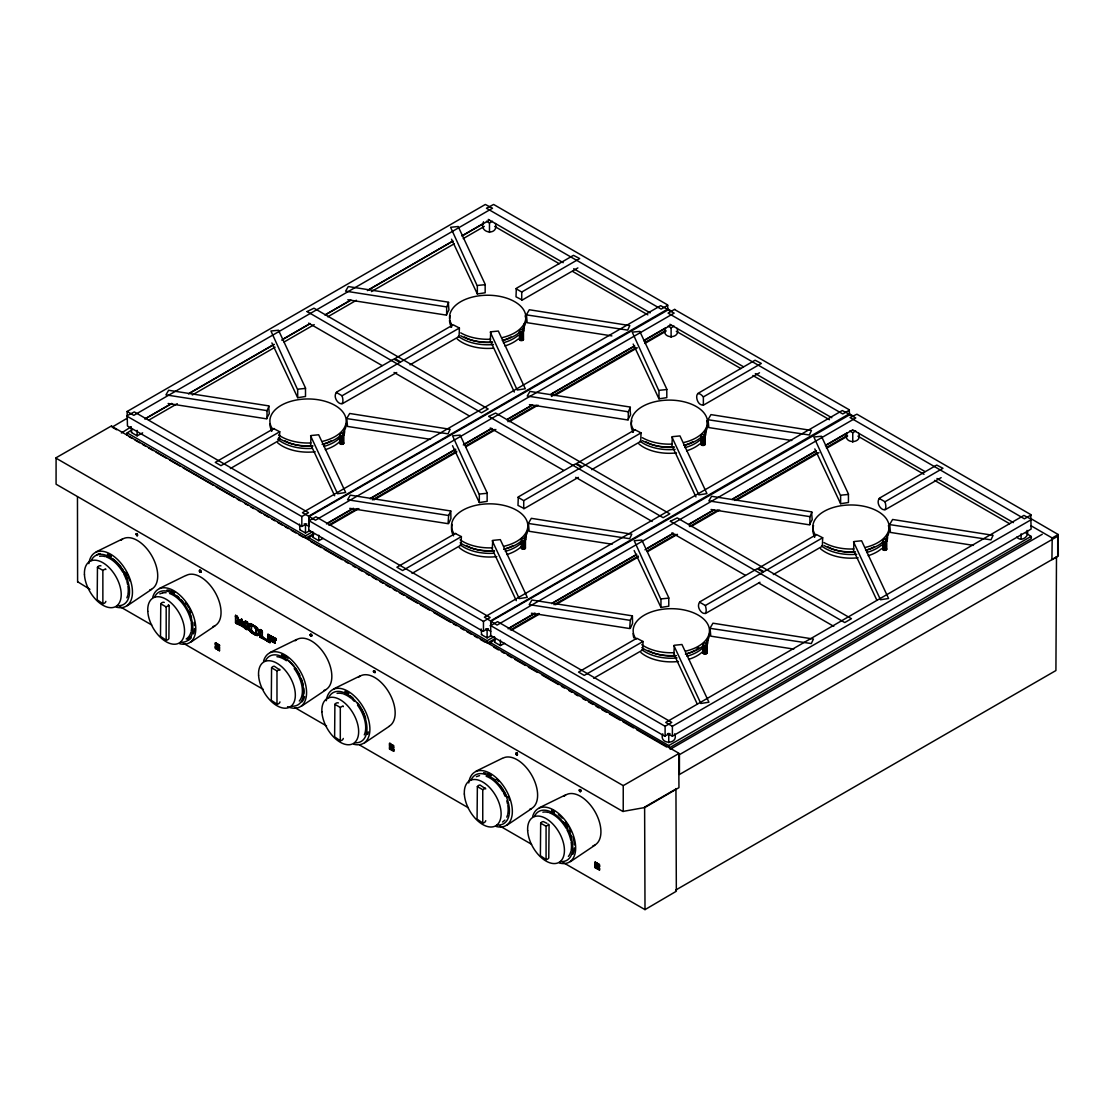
<?xml version="1.0" encoding="UTF-8"?>
<svg xmlns="http://www.w3.org/2000/svg" width="1114" height="1114" viewBox="0 0 1114 1114"><rect width="100%" height="100%" fill="white"/><g stroke="black" fill="none" stroke-linecap="round" stroke-linejoin="round"><path stroke-width="1.5" d="M111.567 426.175L678.718 753.161L678.955 787.654L644.867 807.511L622.837 811.438L56.076 484.214L56.09 457.757L111.567 425.882M121.384 432.998L130.867 426.996M219.388 650.799L217.871 649.922L218.038 647.526M219.625 647.373L217.871 646.635L218.038 644.24M237.212 616.167L235.514 615.457L235.514 622.656L239.176 624.787M239.413 624.648L235.75 622.531L235.75 615.318M241.014 620.331L242.713 621.459L240.513 619.774L239.914 622.239L242.114 623.506M240.151 620.401L240.889 620.401M240.889 620.832L241.613 619.133L241.989 620.192L241.376 619.69M239.914 622.239L240.276 619.913L240.652 620.971L243.089 621.682L243.089 623.798L242.476 623.297M245.414 621.18L245.052 622.239L245.651 621.041L247.489 622.099L246.89 629.229M257.39 627.823L250.051 623.589L249.09 624.146L249.09 630.078L257.891 635.161M249.09 630.078L249.327 624.007C254.257 624.676 261.915 630.649 257.153 635.579L249.815 631.346M249.09 624.146C262.055 626.555 261.191 642.625 249.689 630.58M261.804 630.357L260.091 629.647L260.091 636.428M260.091 637.278L267.304 640.745L267.304 639.896L267.068 640.884L259.729 636.651L260.328 629.521M268.168 634.312L268.042 641.163L270.242 642.444L270.605 640.536L269.867 642.653M274.016 428.806L279.739 431.745L279.419 440.225L230.403 468.521M276.105 638.628L275.144 640.453L267.806 636.219L267.806 634.52L276.105 638.628L275.868 640.035L267.806 635.37L276.105 639.896M127.135 411.484L133.805 415.341L492.527 208.234L485.342 204.461L127.135 411.484L127.442 425.994L301.824 526.462L301.824 516.548L126.94 416.163M668.01 309.929L309.107 516.548L309.107 526.462L304.219 523.845M342.082 395.762C346.733 411.985 330.412 399.48 336.665 392.058L393.813 359.07L400.037 362.301L342.082 395.762L336.344 392.448M393.59 745.656L391.989 744.765L393.59 745.781C395.512 750.14 390.262 747.021 392.156 744.765M455.654 533.676L461.377 536.614L461.057 545.094L412.041 573.39M596.756 868.669L595.182 867.722L595.391 865.397M596.756 865.383L595.238 864.506L595.391 862.111M635.3 429.948L641.037 432.886L640.717 441.367L591.701 469.662M563.211 862.57L645.006 909.623L644.616 806.661M667.481 309.622L674.165 313.104L315.443 520.21L302.437 512.691L660.644 305.668L667.829 309.455M1031.286 519.653L672.383 726.286L672.383 736.187L667.495 733.583M674.764 309.622L849.146 409.715L849.648 415.062M1057.994 536.099L679.429 754.665L679.429 774.509L1057.715 556.304L1057.715 535.75M703.366 404.981L703.366 396.904C693.59 385.82 695.261 406.972 703.881 404.897L759.511 372.786M705.343 605.501C709.994 621.723 693.688 609.219 699.94 601.783L757.074 568.794L763.313 572.025L705.343 605.501L699.62 602.187M885.003 501.773C889.654 517.996 873.348 505.491 879.6 498.069L936.735 465.067L942.973 468.298L885.003 501.773L879.28 498.459M1030.951 518.664L1058.203 534.525L1052.201 537.978L1051.922 559.493M623.227 811.507L623.241 785.635L55.839 458.063M108.434 554.563L109.632 555.162M171.751 591.13L172.949 591.715M269.115 406.123L267.012 410.634L165.93 394.885L168.632 390.276L268.585 405.858L269.282 413.67L266.413 418.808L168.144 403.505M283.248 654.976C282.079 655.659 284.697 655.784 282.385 655.199M346.969 418.084L349.685 413.475L450.153 429.308L448.051 433.833L346.816 418.599L347.498 426.425L430.505 439.362M448.775 302.395L446.658 306.921L345.591 291.158L348.292 286.563L448.246 302.131L448.928 309.943L446.073 315.081L347.805 299.777M526.63 314.357L529.331 309.748L629.814 325.594L627.711 330.106L526.476 314.886L527.159 322.698L611.865 335.899M528.607 522.939L531.322 518.33L631.791 534.177L629.688 538.703L528.454 523.469L529.136 531.294L612.143 544.231M630.413 407.264L628.296 411.776L527.228 396.027L529.93 391.418L629.883 407L630.566 414.812L627.711 419.95L529.442 404.647M708.267 419.226L710.969 414.617L811.452 430.45L809.349 434.975L708.1 419.755L708.796 427.567L791.803 440.503M710.245 627.809L712.946 623.199L813.429 639.046L811.326 643.558L710.091 628.338L710.774 636.164L793.781 649.086M812.05 512.134L809.934 516.645L708.866 500.896L711.567 496.287L811.521 511.869L812.203 519.681L809.335 524.819L711.08 509.502M889.905 524.081L892.606 519.472L993.089 535.319L990.973 539.844L889.738 524.61L890.434 532.436L973.441 545.373M108.239 554.466L109.297 555.482L108.504 554.312M171.556 591.019L172.614 592.035L171.821 590.866M135.964 534.442L136.869 533.55M136.019 534.149L137.342 533.885M136.047 534.344L137.064 535.737L137.844 535.04M310.138 634.674L310.082 634.966M375.279 672.118L374.012 672.174M515.977 754.192L516.924 752.953M579.155 790.132L580.812 790.118L580.129 791.622M581.048 790.926L580.422 791.65M448.636 515.504L347.568 499.754L350.269 495.145L450.752 510.992L448.636 515.504L448.051 523.677L349.782 508.36M630.273 620.373L529.206 604.624L531.907 600.014L632.39 615.861L630.273 620.373L629.688 628.547L531.42 613.229M297.689 389.622L297.689 397.698L305.514 396.487L305.487 387.951L278.514 330.245L270.939 330.997L297.41 389.218L305.514 388.41M477.349 285.908L477.349 293.985L485.175 292.759L485.147 284.237L458.174 226.518L450.599 227.284L477.071 285.49L485.175 284.683M479.326 494.491L479.326 502.567L487.152 501.356L487.124 492.82L460.152 435.114L452.576 435.866L479.048 494.087L487.152 493.279M658.987 390.763L658.987 398.84L666.813 397.628L666.785 389.092L639.798 331.387L632.237 332.139L658.708 390.36L666.813 389.552M660.964 599.36L660.964 607.436L668.79 606.225L668.762 597.689L641.789 539.984L634.214 540.736L660.686 598.942L668.79 598.134M840.624 495.633L840.624 503.709L848.45 502.498L848.422 493.962L821.436 436.256L813.874 437.008L840.346 495.229L848.45 494.421M267.012 418.711L267.012 410.634M446.658 314.997L446.658 306.921M628.296 419.853L628.296 411.776M809.934 524.722L809.934 516.645M137.078 535.778L136.604 533.703M199.406 571.12L200.381 572.29L201.147 571.398M311.196 636.303L311.892 635.175M374.917 671.129L373.747 670.767L373.886 671.979M579.489 789.659L579.921 791.149M310.569 435.797L337.584 493.739L345.66 492.485L318.674 434.766L311.098 435.532L310.597 444.319L334.66 495.786M490.23 332.069L517.23 390.011L525.307 388.758L498.334 331.053L490.759 331.805L490.257 340.592L514.32 392.072M492.207 540.666L519.221 598.608L527.284 597.341L500.311 539.636L492.736 540.387L492.235 549.188L516.297 600.655M671.867 436.939L698.868 494.881L706.944 493.627L679.972 435.922L672.396 436.674L671.895 445.461L695.958 496.928M673.845 645.521L700.845 703.477L708.922 702.21L681.949 644.505L674.374 645.257L673.873 654.057L697.211 703.964M853.505 541.808L880.506 599.75L888.582 598.497L861.609 540.777L854.034 541.543L853.533 550.33L876.857 600.237M100.956 565.828L100.176 565.703A4.846 3.955 60 0 0 97.461 567.263L97.183 599.805L102.864 603.663A4.846 3.955 60 0 0 105.565 602.103L105.858 601.365M164.273 602.382L163.493 602.256A4.846 3.955 60 0 0 160.778 603.816L160.5 636.359L166.181 640.216A4.846 3.955 60 0 0 168.882 638.656L169.175 606.113L168.381 604.749M217.063 645.981C215.308 646.802 214.25 640.48 216.938 643.669M217.801 644.379L219.625 645.257L217.829 644.31L217.871 646.635M217.049 649.267C214.515 650.158 214.905 643.948 216.938 646.956M217.829 647.596C222.675 650.492 215.239 644.811 217.871 649.922M308.578 521.032L315.944 516.771L490.146 617.56L483.462 621.417L308.759 520.558M279.976 670.085L274.295 666.228A4.846 3.955 60 0 0 271.579 667.787L271.301 700.33L276.982 704.187A4.846 3.955 60 0 0 279.684 702.628L279.976 701.89M483.518 221.77C478.031 233.773 499.072 236.168 495.438 223.482M410.063 364.807L459.079 336.498L459.4 328.017L453.161 324.801L394.913 358.638L400.65 361.953L459.4 328.017M338.391 702.906L337.612 702.781A4.846 3.955 60 0 0 334.896 704.34L334.618 736.883L340.299 740.74A4.846 3.955 60 0 0 343.001 739.181L343.293 738.443M516.005 288.721L521.728 292.035L579.698 258.573L573.459 255.343L516.325 288.331L516.005 296.811L522.243 300.042L577.874 267.917M391.167 744.389C387.324 739.571 393.451 750.683 391.056 744.194M391.181 747.536C387.31 742.982 393.409 753.858 391.056 747.48M393.702 751.254L391.947 750.39L392.156 748.051M517.982 497.317L523.719 500.632L581.675 467.156L575.451 463.925L518.302 496.928L517.982 505.394L524.221 508.625L578.347 477.377M490.216 625.901L497.582 621.64L671.784 722.429L665.1 726.286L490.397 625.427M485.746 788.893L480.064 785.036A4.846 3.955 60 0 0 477.363 786.595L477.071 819.138L482.752 822.995A4.846 3.955 60 0 0 485.453 821.422L485.746 820.684M665.155 328.352C660.825 339.436 681.42 339.436 677.075 328.352M546.904 823.288L543.381 821.589A4.846 3.955 60 0 0 540.68 823.149L540.387 855.691L546.069 859.548A4.846 3.955 60 0 0 548.77 857.989L549.063 825.446L548.283 824.082M593.678 678.259L642.694 649.963L643.015 641.483L636.776 638.252L578.528 672.104L584.265 675.404L643.015 641.483M595.154 862.25L596.993 863.127M595.154 865.536L596.993 866.414M599.471 866.762C594.737 864.367 600.585 862.528 599.527 866.706M599.471 870.062C594.737 867.653 600.585 865.829 599.527 869.992M662.788 733.834C658.444 744.918 679.039 744.918 674.708 733.834M645.006 909.623L676.337 891.242L675.947 788.573M846.793 433.221C842.463 444.305 863.058 444.305 858.713 433.221M773.339 574.532L822.355 546.236L822.675 537.756L816.437 534.525L758.188 568.377L763.912 571.677L822.675 537.756M1016.845 537.073C1020.953 542.49 1030.074 536.447 1027.052 530.403M672.383 736.187L1031.104 529.094L1030.784 514.584L856.903 414.199L850.038 417.569L1024.42 518.832L1031.104 514.974M1052.201 559.534L1058.3 555.802L1058.203 534.525M675.641 890.114L1055.919 670.544L1056.49 557.028M596.951 865.299L596.909 863.072M596.951 868.6L596.909 866.372M199.322 570.479L200.659 570.438M373.441 671.018L374.499 670.837M373.524 671.645L374.945 672.8L374.499 671.115M515.907 753.259L516.757 752.883M127.135 415.689L134.307 411.915L308.508 512.691L301.824 516.548M127.177 435.254A3.523 2.869 0 0 1 127.177 432.886L132.106 429.753M308.564 539.496A3.523 2.869 0 0 1 308.801 537.756L313.744 534.623M219.597 650.743L219.472 648.418M389.413 743.372L389.413 745.628L390.986 746.575M389.413 746.659L389.538 748.984M490.202 644.352A3.523 2.869 0 0 1 490.439 642.625L495.382 639.492M697.643 393.59L755.097 360.212L761.335 363.442L703.366 396.904M670.155 749.304L1042.244 534.288M595.238 864.506L595.238 862.111M595.154 867.653L595.238 865.397M1026.133 533.258L1031.063 536.391A3.523 2.869 0 0 1 1031.063 538.758L669.417 747.828L668.748 745.572L490.439 642.625M200.186 570.103L199.392 571.412M201.021 572.039L200.228 572.29M517.23 755.055L516.952 753.092M517.397 755.041L516.812 755.069M502.581 822.035L504.879 820.127M448.636 523.58L450.919 518.539L450.752 510.992M630.273 628.449L632.557 623.408L632.39 615.861M127.288 605.738L151.546 589.445M190.605 642.291L214.849 625.998M301.407 706.262L325.664 689.97M364.724 742.815L388.967 726.523M507.176 825.07L531.434 808.764M570.493 861.623L594.751 845.331M127.442 418.07L112.11 427.122L116.664 429.753M145.92 418.307L171.5 403.533M189.575 393.103L273.863 344.435M282.9 339.227L309.998 323.575M325.051 314.886L350.645 300.112M368.706 289.682L452.994 241.014L367.397 290.601M462.032 235.806L483.1 223.636M144.834 419.087L171.904 403.463M188.447 393.91L274.155 344.421M281.675 340.09L310.249 323.589M325.288 314.914L350.854 300.153M462.129 235.903L489.199 220.28M486.498 221.254L489.478 222.967L492.458 221.254M148.663 420.201L177.265 403.686M192.318 394.997L275.088 347.206M284.126 341.998L314.218 324.62M327.767 316.794L356.369 300.279M371.422 291.59L454.192 243.799M463.229 238.591L484.298 226.421M131.174 426.913L131.619 432.316M142.648 432.845L137.133 435.839L131.341 432.483M279.739 431.745L220.99 465.666L215.253 462.366L274.016 428.444M396.709 372.508L342.082 403.839M89.914 589.306L77.855 581.898M97.461 567.263L102.864 570.382L105.565 568.822L105.858 569.56M667.829 305.25L661.145 309.107L486.442 208.234L493.627 204.461L667.509 304.846L668.01 310.193M306.726 523.845L301.824 526.462M160.778 603.816L166.181 606.935L168.882 605.375M299.513 524.095L299.958 529.512M488.364 628.714L482.961 631.248L309.079 530.278M309.72 530.765L305.473 533.021L299.68 529.679M127.177 432.886L305.473 535.834L312.171 531.977M328.714 522.41L352.804 508.513M370.865 498.083L455.139 449.415M464.176 444.208L491.26 428.57M507.817 419.003L531.907 405.106M551.472 393.813L634.242 346.022M644.783 339.937L665.852 327.767M326.472 523.956L353.542 508.332M370.085 498.78L455.793 449.29M463.313 444.959L491.887 428.458M506.926 419.783L532.492 405.023M550.539 394.593L634.743 345.981M643.767 340.773L670.837 325.149M313.675 533.745L305.473 538.201L305.473 535.834M328.714 525.056L357.316 508.555M372.368 499.866L456.656 451.198M465.68 445.99L494.282 429.475M507.817 421.663L536.419 405.148M551.472 396.459L635.746 347.791M644.783 342.583L665.852 330.412M668.135 326.11L671.115 327.836L674.095 326.11M330.301 525.07L358.903 508.555M373.956 499.866L456.726 452.075M465.763 446.853L495.855 429.475M509.404 421.663L538.006 405.148M554.563 395.595L637.333 347.805M644.867 343.46L665.935 331.29M312.811 531.782L313.257 537.185M323.018 538.438L318.771 540.694L312.978 537.352M235.75 615.75L237.574 616.808L235.514 615.457M237.714 617.574L235.514 616.307L237.95 617.434M238.312 618.075L235.514 616.724L238.312 618.075L238.438 623.088L244.189 626.124L238.438 622.656M241.989 619.342L239.914 620.54L242.852 622.239L239.914 620.122M235.876 623.297L237.714 624.355M238.675 622.531L238.076 622.879L238.076 618.214M242.351 620.401L241.251 619.774M243.089 621.682L242.852 623.506L239.914 621.821L243.089 623.367L242.476 623.715M244.913 621.891L244.676 626.681L244.676 622.03L247.489 623.367L247.127 629.521L244.676 628.38M243.089 624.648L240.151 622.949M247.489 622.099L247.252 623.506L244.676 622.03M247.127 629.521L235.514 622.239L247.489 628.881M249.327 624.857L251.653 626.472L252.251 625.706L251.291 626.263L251.291 630.496L251.653 626.054M250.915 623.937L255.928 626.973L251.151 623.798M215.42 645.159L215.336 642.778L217.063 643.725M247.127 628.672L246.89 629.647M215.42 648.32L215.336 646.064L217.063 647.011M255.329 628.588C263.879 633.406 248.631 623.77 257.891 629.647M251.653 630.719L249.09 629.229L251.889 630.58M252.251 631.206L249.09 629.647L258.128 635.022M257.529 628.588L249.452 624.355M251.527 632.487L255.928 635.022M255.329 633.253L258.128 634.172L255.566 632.696L254.953 633.462L255.928 632.905L255.928 628.672L255.691 633.044M260.328 629.939L262.166 630.997L260.091 629.647M262.291 632.195L262.291 636.86L262.291 632.195L260.091 630.928L262.528 632.056M259.729 636.651L260.328 635.871L267.304 639.896M262.667 637.069L260.091 635.579L262.904 636.929M268.042 635.662L275.506 639.826M268.042 636.512L267.806 641.302L270.006 642.569M268.042 639.478L270.368 641.093M270.368 638.127L270.006 637.918C272.457 641.748 260.133 630.44 275.381 639.896M268.168 641.942L270.242 642.444M275.005 641.803L267.806 637.918L275.005 641.803L275.005 643.07L267.806 639.185L275.005 643.07M461.377 536.614L402.627 570.535L396.89 567.235L455.654 533.314M641.037 432.886L582.274 466.808L576.551 463.508L635.3 429.586M271.579 667.787L276.982 670.907L279.684 669.347M849.467 410.119L842.783 413.962L668.08 313.104L674.764 309.246M334.896 704.34L340.299 707.46L343.001 705.9L343.293 706.638M849.648 414.798L490.745 621.417L490.745 624.982M481.151 628.964L481.596 634.381M849.467 414.311L842.281 410.537L484.395 617.17L497.081 625.079L855.789 417.973L848.617 414.199L490.717 620.818L490.717 635.147M491.358 635.634L487.11 637.89L481.318 634.548M308.801 537.756L487.11 640.703L493.794 636.832M510.351 627.279L534.442 613.382M552.502 602.952L636.776 554.285M647.318 548.199L672.898 533.439M689.455 523.872L713.545 509.975M733.109 498.682L815.88 450.878M826.421 444.806L847.489 432.636M508.109 628.825L535.18 613.201M551.722 603.649L635.927 555.037M644.95 549.815L673.524 533.327M688.563 524.638L714.13 509.878M732.163 499.462L816.381 450.85M825.404 445.642L852.475 430.018M495.312 638.614L487.11 643.07L487.11 640.703M510.351 629.925L538.953 613.41M554.006 604.721L638.28 556.067M647.318 550.859L675.919 534.344M689.455 526.518L718.057 510.017M734.613 500.451L817.384 452.66M826.421 447.452L847.489 435.282M849.773 430.979L852.753 432.705L855.733 430.979M511.939 629.925L539.037 614.287M555.594 604.735L638.364 556.944M647.401 551.722L677.493 534.344M691.042 526.532L719.644 510.017M736.201 500.464L818.971 452.674M826.504 448.329L847.573 436.159M494.449 636.637L494.894 642.054M504.656 643.307L500.409 645.563L494.602 642.221M759.985 582.246L705.343 613.577M941.149 477.641L885.003 509.85M477.363 786.595L482.752 789.715L485.453 788.141M670.001 733.583L664.598 736.117L490.397 635.328M668.748 745.572L1031.063 536.391M540.68 823.149L546.069 826.268L548.77 824.708M623.241 785.635L678.955 753.468M645.006 806.884L676.198 788.879M596.965 863.044L595.182 862.166M597.717 865.898L597.772 863.573L599.374 864.45M596.965 866.344L595.182 865.467M597.717 869.185L597.772 866.859L599.374 867.75M96.166 551.834L122.415 538.981M159.483 588.401L185.718 575.534M270.284 652.372L296.519 639.506M333.601 688.925L359.836 676.059M476.068 771.166L502.303 758.314M539.371 807.72L565.62 794.867M159.803 593.887L162.616 592.857M311.725 636.094L310.569 635.941L310.333 634.632M476.388 776.667L479.535 775.623M667.481 309.246L309.079 515.949L308.759 530.459M310.834 634.047L311.14 634.158M490.745 631.318L485.857 628.714M219.388 647.513L219.472 645.131M390.986 749.861L389.454 748.984M310.569 634.2L311.823 635.259M310.346 634.813L310.848 636.066L311.948 635.37M373.886 670.753L375.126 671.812M580.074 789.436L580.714 790.174M580.547 791.497L579.517 791.135M137.189 535.583L136.214 534.093M579.962 791.553L580.909 790.327M668.442 309.372L671.45 311.112M848.938 413.586L853.449 416.19M1030.868 525.669L1052.201 537.978M488.266 219.402L563.211 262.681M573.71 268.739L650.144 312.867M669.904 324.271L743.344 366.673M755.334 373.608L831.782 417.736M853.032 430.004L924.982 471.542M936.971 478.477L1013.42 522.605M494.658 226.421L559.228 263.698M572.749 271.51L647.833 314.858M676.295 331.29L740.866 368.567M752.883 375.502L829.47 419.727M857.933 436.159L924.007 474.299M934.521 480.371L1009.604 523.719M308.606 323.13L382.06 365.531M394.05 372.466L468.994 415.731M490.244 427.999L563.684 470.4M575.687 477.321L652.136 521.463M671.881 532.868L745.322 575.27M758.815 583.054L833.759 626.333M672.383 726.286L665.712 722.429L1023.919 515.406L1031.104 519.18M129.099 436.646L132.106 438.387M135.1 440.127L139.612 442.718M142.62 444.458L145.614 446.185M148.622 447.925L153.119 450.529M156.127 452.256L166.64 458.327M169.648 460.068L180.162 466.125M183.156 467.866L213.192 485.203M216.2 486.943L234.219 497.345M237.226 499.072L240.22 500.813M244.732 503.417L247.74 505.143M250.734 506.884L253.741 508.611M258.253 511.215L261.247 512.955M264.255 514.682L268.752 517.286M271.76 519.027L274.768 520.753M277.776 522.494L282.274 525.084M285.281 526.825L288.275 528.551M291.283 530.292L295.795 532.896M298.789 534.623L303.3 537.226M310.736 541.515L321.25 547.587M324.244 549.327L342.277 559.729M345.27 561.456L348.278 563.197M352.776 565.801L355.784 567.527M358.792 569.268L361.799 570.995M366.297 573.599L369.305 575.339M372.299 577.066L376.811 579.67M379.818 581.397L382.812 583.137M385.82 584.878L390.332 587.468M393.326 589.209L396.333 590.935M399.341 592.676L403.839 595.28M406.847 597.007L417.36 603.078M420.354 604.818L429.377 610.012M433.875 612.616L450.39 622.155M453.398 623.882L456.406 625.622M460.904 628.226L463.911 629.953M466.919 631.694L471.417 634.298M474.425 636.024L477.433 637.765M480.426 639.492L484.938 642.096M493.878 647.248L498.376 649.852M501.384 651.593L504.391 653.319M507.385 655.06L511.897 657.664M514.891 659.391L525.404 665.462M528.412 667.189L537.421 672.396M541.933 675L558.448 684.539M561.456 686.266L564.45 688.006M568.962 690.61L571.969 692.337M574.963 694.078L577.971 695.804M582.469 698.408L585.477 700.149M588.484 701.876L592.982 704.48M595.99 706.206L598.998 707.947M601.992 709.674L606.503 712.278M609.511 714.018L620.025 720.09M623.018 721.816L633.532 727.888M636.54 729.614L666.576 746.965M245.289 621.25L247.489 622.531L245.052 621.389M249.689 623.798L257.766 628.463M268.042 634.395L276.105 639.046L267.806 634.52M241.014 619.481L241.989 619.774L241.251 619.342L241.251 620.623M249.327 624.425L252.251 626.124M240.151 622.099C244.76 622.601 239.524 624.481 242.713 623.158L242.852 623.937M240.276 622.879L241.752 623.715M259.729 636.219L267.068 640.453M267.304 640.745L259.966 636.08L267.304 640.327L266.692 641.093M249.452 630.719L257.529 635.37M251.291 632.613L255.691 635.161M120.061 606.712L151.713 624.982M183.364 643.265L263.252 689.385M294.918 707.655L326.569 725.938M359.725 745.085L468.256 807.734M499.908 826.017L531.559 844.287M346.468 691.237C346.245 692.908 346.357 692.309 346.635 691.599M283.151 654.684L282.552 655.171M516.492 754.888L517.369 754.944L516.339 754.749M840.624 503.709L814.821 448.928M658.987 398.84L633.184 344.059M477.349 293.985L451.546 239.19M660.964 607.436L634.158 550.553M479.326 502.567L452.521 445.684M297.689 397.698L271.9 342.917M310.987 635.927L310.472 635.231M515.921 753.468L516.45 754.707M311.196 634.562L311.697 635.718M579.252 790.23L579.614 791.093M199.893 571.649L199.671 570.215L200.896 571.747M199.601 571.552L200.924 572.123L201.021 570.995M517.397 753.621L517.467 754.526M516.353 754.234L516.242 752.98L517.411 754.122M77.604 582.037L77.465 496.969M373.51 671.937L373.455 671.227M393.702 749.137C388.995 746.784 396.236 748.998 393.59 751.337M171.556 591.116L172.35 592.23L172.754 591.618M108.239 554.563L109.033 555.677L109.437 555.064M1021.092 533.843L1021.092 539.329M886.744 540.346L886.744 549.286M886.201 539.803L886.201 549.829M885.24 541.85L885.24 550.149M884.14 541.85L884.14 550.149M883.193 541.529L883.193 549.829M882.636 540.986L882.636 549.286M852.753 432.705L852.753 442.133M707.084 644.073L707.084 652.999M706.541 645.257L706.541 653.556M705.58 645.577L705.58 653.876M705.106 435.477L705.106 444.416M704.563 436.66L704.563 444.959M704.48 645.577L704.48 653.876M703.602 436.98L703.602 445.28M703.533 645.257L703.533 653.556M702.976 644.7L702.976 652.999M702.502 436.98L702.502 445.28M701.555 436.66L701.555 444.959M700.998 436.117L700.998 444.416M671.115 327.836L671.115 337.277M668.748 733.318L668.748 742.76M665.1 726.286L665.1 736.187M599.374 864.589L599.374 866.845M599.374 867.876L599.374 870.145M554.647 811.452L553.073 810.532L553.254 812.134L553.254 810.839M554.145 811.34L554.145 812.649L553.964 811.048M546.069 826.268L546.069 859.548M525.446 539.204L525.446 548.144M524.903 540.387L524.903 548.687M523.942 540.708L523.942 549.007M523.719 500.632L523.719 508.708M523.469 330.607L523.469 339.547M522.926 331.805L522.926 340.09M522.842 540.708L522.842 549.007M521.965 332.111L521.965 340.411M521.895 540.318L521.895 548.687M521.728 292.035L521.728 300.112M521.338 539.844L521.338 548.144M520.865 332.111L520.865 340.411M519.918 331.805L519.918 340.09M519.361 331.248L519.361 339.547M500.409 640.09L500.409 645.563M491.344 774.884L489.756 773.979L489.937 775.581L489.937 774.272M490.828 774.787L490.828 776.096L490.647 774.495M489.478 222.967L489.478 232.408M487.11 628.978L487.11 637.89M483.462 621.417L483.462 631.318M482.752 789.715L482.752 822.995M348.877 692.643L347.29 691.724L347.484 693.326L347.484 692.031M348.376 692.546L348.376 693.841L348.181 692.24M343.808 434.335L343.808 443.275M343.265 435.518L343.265 443.818M342.304 435.839L342.304 444.138M341.204 435.839L341.204 444.138M340.257 435.449L340.257 443.818M340.299 707.46L340.299 740.74M339.7 434.975L339.7 443.275M318.771 535.221L318.771 540.694M305.473 524.109L305.473 533.021M285.56 656.09L283.986 655.171L284.167 656.773L284.167 655.478M285.059 655.993L285.059 657.288L284.878 655.686M276.982 670.907L276.982 704.187M275.743 640.104L275.144 640.453M274.768 641.942L274.768 643.21M262.166 630.997L261.929 631.986L261.929 631.137M257.153 635.579L258.128 634.604L255.19 633.323M252.015 625.845L249.09 624.564L250.051 623.589M216.938 643.795L216.938 646.064M216.938 647.081L216.938 649.351M174.759 592.119L173.171 591.2L173.366 592.801L173.366 591.506M174.257 592.021L174.257 593.316L174.062 591.715M166.181 606.935L166.181 640.216M137.133 430.352L137.133 435.839M111.442 555.566L109.868 554.647L110.049 556.248L110.049 554.953M110.94 555.468L110.94 556.763L110.759 555.162M102.864 570.382L102.864 603.663M698.77 647.513A33.016 19.063 0 0 1 696.139 649.49M694.663 650.409A33.016 19.063 0 0 1 685.43 654.155M676.17 655.784A33.016 19.063 0 0 1 647.972 650.409M874.323 546.682A33.016 19.063 0 0 1 866.539 550.01M854.215 552.168A33.016 19.063 0 0 1 827.632 546.682M513.025 545.54A33.016 19.063 0 0 1 503.793 549.286M494.532 550.915A33.016 19.063 0 0 1 466.334 545.54M692.685 441.812A33.016 19.063 0 0 1 684.901 445.14M674.193 447.187A33.016 19.063 0 0 1 650.994 444.18M649.671 443.651A33.016 19.063 0 0 1 645.995 441.812M331.387 440.671A33.016 19.063 0 0 1 322.155 444.416M312.895 446.046A33.016 19.063 0 0 1 284.697 440.671M511.048 336.943A33.016 19.063 0 0 1 503.263 340.271M492.555 342.318A33.016 19.063 0 0 1 464.357 336.943M542.852 812.176A26.026 15.025 60 0 1 548.311 812.468M549.494 812.83A26.026 15.025 60 0 1 566.093 828.231M566.915 829.721A26.026 15.025 60 0 1 570.855 840.513M571.134 842.017A26.026 15.025 60 0 1 571.134 850.316M570.855 851.5A26.026 15.025 60 0 1 568.377 856.388M486.177 776.277A26.026 15.025 60 0 1 502.776 791.678M503.598 793.168A26.026 15.025 60 0 1 505.06 796.218M506.759 800.869A26.026 15.025 60 0 1 507.538 803.96M507.817 805.464A26.026 15.025 60 0 1 507.817 813.749M507.538 814.947A26.026 15.025 60 0 1 506.759 817.133M337.082 693.368A26.026 15.025 60 0 1 342.541 693.66M343.711 694.022A26.026 15.025 60 0 1 350.896 698.172M352.066 699.16A26.026 15.025 60 0 1 354.349 701.374M357.524 705.176A26.026 15.025 60 0 1 364.306 734.892M276.94 656.689A26.026 15.025 60 0 1 286.395 660.699M294.207 668.623A26.026 15.025 60 0 1 299.29 701.026M162.964 592.843A26.026 15.025 60 0 1 166.139 592.718M169.593 593.497A26.026 15.025 60 0 1 190.967 621.18M191.232 622.684A26.026 15.025 60 0 1 191.232 630.984M190.967 632.181A26.026 15.025 60 0 1 186.191 638.949M99.647 556.29A26.026 15.025 60 0 1 105.106 556.582M106.276 556.944A26.026 15.025 60 0 1 122.888 572.345M123.71 573.835A26.026 15.025 60 0 1 126.369 579.99M126.871 581.55A26.026 15.025 60 0 1 127.65 584.627M127.915 586.131A26.026 15.025 60 0 1 127.915 594.43M127.65 595.628A26.026 15.025 60 0 1 126.871 597.814M564.227 796.176A28.95 16.71 60 0 1 594.932 811.577A28.95 16.71 60 0 1 592.927 845.874M532.645 816.59A30.955 17.866 60 0 1 569.254 826.407A30.955 17.866 60 0 1 559.451 863.016M563.336 821.742A27.028 15.61 60 0 1 564.742 823.594M565.425 824.541A27.028 15.61 60 0 1 567.304 827.535M568.948 830.654A27.028 15.61 60 0 1 571.44 837.087M502.679 758.314A28.95 16.71 60 0 1 532.534 776.681A28.95 16.71 60 0 1 529.61 809.321M468.771 782.961A30.955 17.866 60 0 1 490.466 773.506A30.955 17.866 60 0 1 512.162 808.012A30.955 17.866 60 0 1 496.134 826.463M492.959 778.338A27.028 15.61 60 0 1 495.41 780.315M500.019 785.189A27.028 15.61 60 0 1 501.425 787.027M502.108 787.988A27.028 15.61 60 0 1 503.375 789.965M503.988 790.982A27.028 15.61 60 0 1 507.023 797.304M358.443 677.368A28.95 16.71 60 0 1 388.187 691.153A28.95 16.71 60 0 1 389.162 726.203M326.305 700.706A30.955 17.866 60 0 1 348.014 691.265A30.955 17.866 60 0 1 369.709 725.757A30.955 17.866 60 0 1 353.667 744.208M350.506 696.097A27.028 15.61 60 0 1 352.957 698.074M357.566 702.934A27.028 15.61 60 0 1 360.922 707.724M361.521 708.727A27.028 15.61 60 0 1 365.671 718.279M295.126 640.815A28.95 16.71 60 0 1 325.845 656.216A28.95 16.71 60 0 1 323.826 690.513M263.558 661.229A30.955 17.866 60 0 1 287.551 656.578A30.955 17.866 60 0 1 306.573 692.616A30.955 17.866 60 0 1 287.551 706.68M287.189 659.544A27.028 15.61 60 0 1 294.249 666.381M294.959 667.3A27.028 15.61 60 0 1 297.605 671.157M298.204 672.174A27.028 15.61 60 0 1 299.861 675.293M301.24 678.496A27.028 15.61 60 0 1 303.147 684.929M303.635 688.034A27.028 15.61 60 0 1 303.635 693.799M186.094 575.534A28.95 16.71 60 0 1 215.963 593.901A28.95 16.71 60 0 1 213.025 626.555M152.757 597.257A30.955 17.866 60 0 1 189.366 607.074A30.955 17.866 60 0 1 179.563 643.683M176.388 595.572A27.028 15.61 60 0 1 178.839 597.55M181.206 599.847A27.028 15.61 60 0 1 184.854 604.261M189.06 611.321A27.028 15.61 60 0 1 191.552 617.755M190.438 636.595A27.028 15.61 60 0 1 187.403 639.408M121.008 540.29A28.95 16.71 60 0 1 151.727 555.691A28.95 16.71 60 0 1 149.708 589.988M88.883 563.628A30.955 17.866 60 0 1 110.578 554.173A30.955 17.866 60 0 1 132.274 588.679A30.955 17.866 60 0 1 116.246 607.13M113.071 559.019A27.028 15.61 60 0 1 121.537 567.708M122.206 568.655A27.028 15.61 60 0 1 123.487 570.633M124.086 571.649A27.028 15.61 60 0 1 127.121 577.971M706.457 652.108A2.005 1.156 0 0 1 706.457 653.737A2.005 1.156 0 0 1 703.616 653.737A2.005 1.156 0 0 1 703.616 652.108M703.616 643.335A2.005 1.156 0 0 1 706.847 643.669A2.005 1.156 0 0 1 705.204 645.312A2.005 1.156 0 0 1 703.101 643.85M886.103 548.38A2.005 1.156 0 0 1 885.212 550.316A2.005 1.156 0 0 1 882.761 548.896M525.335 547.754A2.005 1.156 0 0 1 522.884 549.174A2.005 1.156 0 0 1 521.979 547.239M521.979 538.466A2.005 1.156 0 0 1 525.209 538.8A2.005 1.156 0 0 1 523.566 540.443A2.005 1.156 0 0 1 521.463 538.995M704.466 443.511A2.005 1.156 0 0 1 703.575 445.447A2.005 1.156 0 0 1 701.124 444.026M343.697 442.885A2.005 1.156 0 0 1 341.246 444.305A2.005 1.156 0 0 1 340.341 442.369M340.341 433.611A2.005 1.156 0 0 1 343.572 433.931A2.005 1.156 0 0 1 341.928 435.574A2.005 1.156 0 0 1 339.826 434.126M522.842 338.642A2.005 1.156 0 0 1 521.937 340.578A2.005 1.156 0 0 1 519.486 339.157M636.066 639.158A38.154 22.029 0 0 1 656.717 610.361A38.154 22.029 0 0 1 706.568 622.294A38.154 22.029 0 0 1 685.918 651.077M674.304 652.693A38.154 22.029 0 0 1 641.817 644.7M709.479 633.643A38.154 22.029 0 0 1 706.568 642.068M703.045 645.883A38.154 22.029 0 0 1 685.918 653.988M675.808 655.519A38.154 22.029 0 0 1 641.817 647.61M633.894 637.932A38.154 22.029 0 0 1 633.156 633.643M815.726 535.43A38.154 22.029 0 0 1 836.377 506.647A38.154 22.029 0 0 1 886.229 518.567A38.154 22.029 0 0 1 865.578 547.35M853.965 548.965A38.154 22.029 0 0 1 823.998 542.574M888.401 525.613A38.154 22.029 0 0 1 886.229 538.341M882.706 542.156A38.154 22.029 0 0 1 865.578 550.26M855.468 551.792A38.154 22.029 0 0 1 823.998 545.484M814.835 536.99A38.154 22.029 0 0 1 813.554 525.613M454.428 534.288A38.154 22.029 0 0 1 475.079 505.505A38.154 22.029 0 0 1 524.931 517.425A38.154 22.029 0 0 1 504.28 546.208M492.667 547.823A38.154 22.029 0 0 1 460.179 539.83M527.841 528.774A38.154 22.029 0 0 1 524.931 537.199M521.408 541.014A38.154 22.029 0 0 1 504.28 549.118M494.17 550.65A38.154 22.029 0 0 1 460.179 542.741M453.551 535.848A38.154 22.029 0 0 1 452.256 524.471M634.089 430.561A38.154 22.029 0 0 1 654.74 401.778A38.154 22.029 0 0 1 704.591 413.698A38.154 22.029 0 0 1 683.94 442.481M672.327 444.096A38.154 22.029 0 0 1 642.36 437.705M706.763 420.744A38.154 22.029 0 0 1 704.591 433.471M701.068 437.287A38.154 22.029 0 0 1 683.94 445.405M673.831 446.923A38.154 22.029 0 0 1 642.36 440.629M633.212 432.135A38.154 22.029 0 0 1 631.917 420.744M272.791 429.419A38.154 22.029 0 0 1 293.442 400.636A38.154 22.029 0 0 1 343.293 412.556A38.154 22.029 0 0 1 322.642 441.339M311.043 442.954A38.154 22.029 0 0 1 278.542 434.961M346.203 423.905A38.154 22.029 0 0 1 343.293 432.329M339.77 436.145A38.154 22.029 0 0 1 322.642 444.263M312.533 445.781A38.154 22.029 0 0 1 278.542 437.886M271.913 430.993A38.154 22.029 0 0 1 269.88 423.905M452.451 325.692A38.154 22.029 0 0 1 473.102 296.909A38.154 22.029 0 0 1 522.953 308.829A38.154 22.029 0 0 1 502.303 337.612M490.689 339.227A38.154 22.029 0 0 1 460.723 332.849M525.126 315.875A38.154 22.029 0 0 1 522.953 328.616M519.43 332.418A38.154 22.029 0 0 1 502.303 340.536M492.193 342.054A38.154 22.029 0 0 1 460.723 335.76M451.574 327.265A38.154 22.029 0 0 1 449.541 320.178M449.624 318.743A38.154 22.029 0 0 1 450.279 315.875M707.905 640.759A36.595 21.124 0 0 1 707.209 644.881M704.145 650.103A36.595 21.124 0 0 1 688.563 659.391M678.454 661.479A36.595 21.124 0 0 1 640.884 652.498M707.836 638.503A36.595 21.124 0 0 1 705.97 643.906M704.145 646.468A36.595 21.124 0 0 1 686.962 656.216M677.047 657.984A36.595 21.124 0 0 1 641.929 649.699M887.566 537.045A36.595 21.124 0 0 1 886.869 541.167M881.397 548.784A36.595 21.124 0 0 1 868.224 555.677M858.114 557.766A36.595 21.124 0 0 1 820.545 548.784M814.376 537.045A36.595 21.124 0 0 1 814.696 534.274M887.496 534.776A36.595 21.124 0 0 1 885.63 540.193M881.397 545.136A36.595 21.124 0 0 1 866.622 552.488M856.708 554.257A36.595 21.124 0 0 1 821.575 545.971M526.268 535.904A36.595 21.124 0 0 1 525.571 540.025M522.508 545.247A36.595 21.124 0 0 1 506.926 554.535M496.816 556.624A36.595 21.124 0 0 1 459.26 547.642M526.198 533.634A36.595 21.124 0 0 1 524.332 539.051M522.508 541.599A36.595 21.124 0 0 1 505.324 551.346M493.989 553.226A36.595 21.124 0 0 1 460.291 544.83M705.928 432.176A36.595 21.124 0 0 1 705.232 436.298M699.759 443.915A36.595 21.124 0 0 1 686.586 450.808M676.477 452.897A36.595 21.124 0 0 1 638.907 443.915M632.752 432.176A36.595 21.124 0 0 1 633.058 429.419M705.928 428.528A36.595 21.124 0 0 1 703.992 435.323M699.759 440.267A36.595 21.124 0 0 1 684.985 447.633M675.07 449.388A36.595 21.124 0 0 1 639.937 441.116M344.644 431.034A36.595 21.124 0 0 1 343.934 435.156M340.87 440.378A36.595 21.124 0 0 1 325.288 449.666M315.178 451.755A36.595 21.124 0 0 1 277.623 442.773M271.454 431.034A36.595 21.124 0 0 1 271.76 428.277M343.934 431.508A36.595 21.124 0 0 1 342.694 434.182M340.87 436.73A36.595 21.124 0 0 1 323.687 446.491M312.352 448.371A36.595 21.124 0 0 1 277.623 439.125M524.29 327.307A36.595 21.124 0 0 1 523.594 331.429M518.135 339.046A36.595 21.124 0 0 1 504.948 345.939M493.432 348.167A36.595 21.124 0 0 1 457.269 339.046M451.114 327.307A36.595 21.124 0 0 1 451.421 324.55M524.29 323.659A36.595 21.124 0 0 1 522.355 330.454M518.135 335.398A36.595 21.124 0 0 1 503.347 342.764M493.432 344.532A36.595 21.124 0 0 1 458.314 336.247M558.393 814.613A28.156 16.25 60 0 1 562.124 818.08M565.564 822.188A28.156 16.25 60 0 1 568.586 826.797M569.254 827.994A28.156 16.25 60 0 1 571.05 831.712M572.888 836.739A28.156 16.25 60 0 1 574.364 844.885M574.364 847.893A28.156 16.25 60 0 1 572.888 854.341M534.442 816.465A28.156 16.25 60 0 1 566.915 827.758A28.156 16.25 60 0 1 560.453 861.526M483.573 772.726A28.156 16.25 60 0 1 486.038 773.186M487.305 773.576A28.156 16.25 60 0 1 491.19 775.386M496.343 779.132A28.156 16.25 60 0 1 498.807 781.527M508.263 796.399A28.156 16.25 60 0 1 509.585 800.186M471.125 779.911A28.156 16.25 60 0 1 503.598 791.205A28.156 16.25 60 0 1 497.136 824.959M344.839 691.334A28.156 16.25 60 0 1 348.724 693.131M368.247 731.87A28.156 16.25 60 0 1 367.578 734.391M328.672 697.67A28.156 16.25 60 0 1 361.131 708.95A28.156 16.25 60 0 1 354.684 742.718M281.522 654.781A28.156 16.25 60 0 1 284.112 655.881M285.407 656.578A28.156 16.25 60 0 1 288.011 658.277M304.637 696.612A28.156 16.25 60 0 1 301.964 701.89M265.355 661.117A28.156 16.25 60 0 1 297.814 672.396A28.156 16.25 60 0 1 291.367 706.165M166.989 589.96A28.156 16.25 60 0 1 169.453 590.42M170.72 590.81A28.156 16.25 60 0 1 174.606 592.606M185.676 602.869A28.156 16.25 60 0 1 188.684 607.464M189.352 608.662A28.156 16.25 60 0 1 191.162 612.38M194.128 622.378A28.156 16.25 60 0 1 194.477 625.553M194.477 628.561A28.156 16.25 60 0 1 193.46 633.866M191.162 637.918A28.156 16.25 60 0 1 188.684 639.979M154.554 597.146A28.156 16.25 60 0 1 187.013 608.425A28.156 16.25 60 0 1 180.565 642.193M97.21 554.661A28.156 16.25 60 0 1 100.232 553.533M107.404 554.257A28.156 16.25 60 0 1 111.289 556.053M126.049 572.109A28.156 16.25 60 0 1 127.845 575.827M128.361 577.08A28.156 16.25 60 0 1 129.684 580.854M91.237 560.579A28.156 16.25 60 0 1 123.696 571.872A28.156 16.25 60 0 1 117.249 605.64M488.336 773.826L489.227 774.773L488.336 773.826M489.519 774.592C487.946 776.333 488.099 771.194 489.519 774.592M551.639 810.379L552.544 811.326L551.639 810.379M552.836 811.145C550.901 812.607 551.736 807.817 552.836 811.145M307.102 311.572L481.485 412.821L488.169 408.977L313.967 308.188L307.102 311.572M488.74 416.427L663.122 517.69L669.806 513.832L495.605 413.057L488.74 416.427M670.377 521.296L844.76 622.559L851.444 618.702L677.242 517.913L670.377 521.296M235.75 621.25L247.489 628.031L235.75 621.25M240.513 622.308L239.914 623.506L240.513 622.308M527.66 830.598A26.026 15.025 60 0 0 556.248 863.392A26.026 15.025 60 0 0 554.173 825.46A26.026 15.025 60 0 0 527.66 830.598M464.343 794.045A26.026 15.025 60 0 0 492.931 826.825A26.026 15.025 60 0 0 490.856 788.893A26.026 15.025 60 0 0 464.343 794.045M321.89 711.804A26.026 15.025 60 0 0 350.478 744.584A26.026 15.025 60 0 0 348.39 706.652A26.026 15.025 60 0 0 321.89 711.804M258.573 675.237A26.026 15.025 60 0 0 287.161 708.031A26.026 15.025 60 0 0 285.073 670.099A26.026 15.025 60 0 0 258.573 675.237M147.772 611.266A26.026 15.025 60 0 0 176.36 644.059A26.026 15.025 60 0 0 174.271 606.127A26.026 15.025 60 0 0 147.772 611.266M84.455 574.713A26.026 15.025 60 0 0 113.043 607.506A26.026 15.025 60 0 0 110.954 569.574A26.026 15.025 60 0 0 84.455 574.713M883.277 541.251A2.005 1.156 0 0 0 886.633 540.736A2.005 1.156 0 0 0 884.168 539.315A2.005 1.156 0 0 0 883.277 541.251M701.639 436.382A2.005 1.156 0 0 0 704.995 435.866A2.005 1.156 0 0 0 702.53 434.446A2.005 1.156 0 0 0 701.639 436.382M520.001 331.512A2.005 1.156 0 0 0 523.357 330.997A2.005 1.156 0 0 0 520.892 329.577A2.005 1.156 0 0 0 520.001 331.512"/></g></svg>
